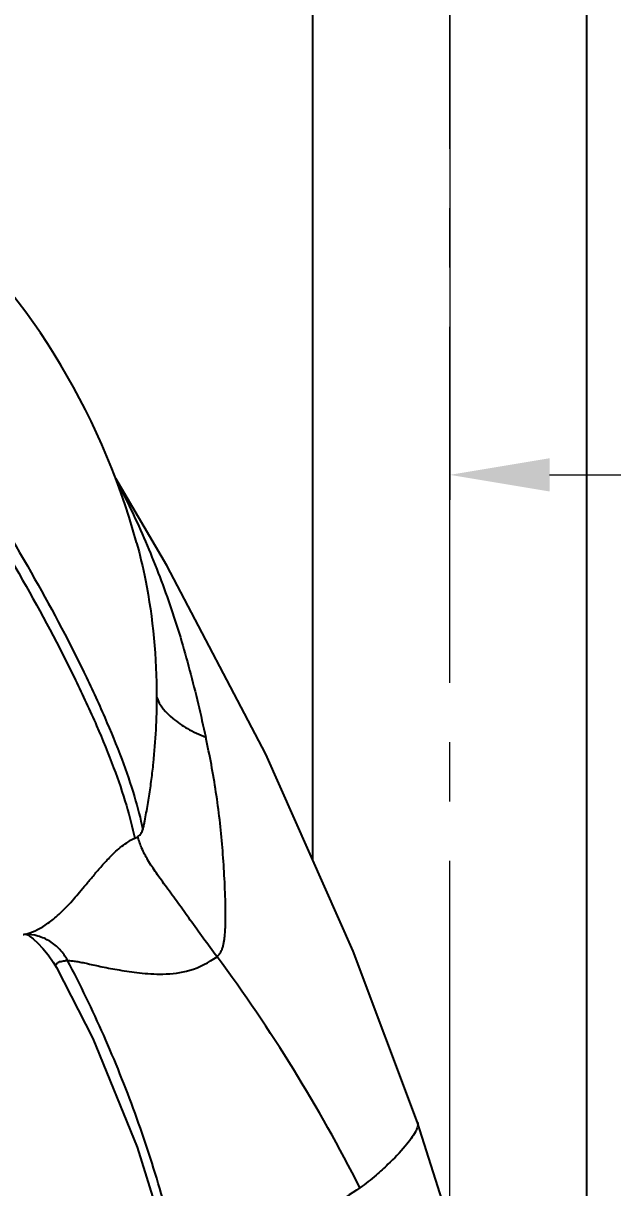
# Model space of a CAD drawing. Extents: x 0 to 3160, y 0 to 2315.
# Drawn here: x 1987.4 to 2034.7, y 1064.6 to 1158.1 of the extents above; entities that cross this region are included whole.
import ezdxf

# ---------------------------------------------------------------- set-up
doc = ezdxf.new("R2010")
doc.units = 0
doc.header["$LTSCALE"] = 3
doc.header["$MEASUREMENT"] = 0
doc.header["$PDMODE"] = 3
doc.header["$PDSIZE"] = -10
doc.linetypes.add('CENTER2', pattern=[28.575, 19.05, -3.175, 3.175, -3.175])
doc.layers.get('0').update_dxf_attribs({"linetype": 'CONTINUOUS'})
doc.layers.get('DEFPOINTS').update_dxf_attribs({"linetype": 'CONTINUOUS'})
doc.layers.add('Cneter', color=1, linetype='CENTER2', lineweight=13)
doc.styles.add('Daelim Dimension', font='')
doc.styles.get('Daelim Dimension').set_extended_font_data('나눔고딕')
doc.dimstyles.new('DEFAULT', dxfattribs={"dimscale": 2, "dimtxt": 2, "dimasz": 2, "dimexe": 0, "dimexo": 2, "dimgap": 1, "dimtad": 1, "dimdec": 1, "dimzin": 9, "dimdsep": 46, "dimtxsty": 'Daelim Dimension', "dimcen": 0.5, "dimclrd": 252, "dimclre": 252, "dimclrt": 3, "dimadec": 1, "dimazin": 0, "dimtfac": 1, "dimtdec": 1, "dimtix": 1, "dimtmove": 0, "dimatfit": 3, "dimfxl": 1, "dimtolj": 1, "dimtzin": 1, "dimlwd": 9, "dimlwe": 9, "dimarcsym": 0})

# ---------------------------------------------------------------- blocks, each defined once
blk = doc.blocks.new('*D8')
at = {"color": 5, "lineweight": 9, "ltscale": 0.5, "transparency": 16777216}
for p, q in [((1965.638, 1392.304), (2311.07, 1392.304)), ((2309.07, 426.811), (2309.07, 1384.304)), ((2143.238, 418.811), (2311.07, 418.811))]:
    blk.add_line(p, q, dxfattribs=at)
at = {"color": 5, "ltscale": 0.5, "transparency": 16777216}
for points in [[(2307.737, 1384.304), (2310.404, 1384.304), (2309.07, 1392.304)], [(2307.737, 426.811), (2310.404, 426.811), (2309.07, 418.811)]]:
    blk.add_solid(points, dxfattribs=at)
at = {"layer": 'DEFPOINTS', "color": 0, "ltscale": 0.5, "transparency": 16777216}
for p in [(1961.638, 1392.304), (2309.07, 1392.304), (2139.238, 418.811)]:
    blk.add_point(p, dxfattribs=at)
at = {"color": 7, "ltscale": 0.5, "transparency": 16777216, "insert": (2293.365, 905.558), "char_height": 20, "attachment_point": 5, "rotation": 90, "style": 'Daelim Dimension'}
blk.add_mtext('\\A1;(920~1380)', dxfattribs=at)
blk = doc.blocks.new('*D9')
at = {"color": 5, "lineweight": 9, "ltscale": 0.5, "transparency": 16777216}
for p, q in [((2021.638, 1184.5), (2021.638, 1119.82)), ((2113.238, 984.157), (2113.238, 1123.82)), ((2029.638, 1121.82), (2105.238, 1121.82))]:
    blk.add_line(p, q, dxfattribs=at)
at = {"color": 5, "ltscale": 0.5, "transparency": 16777216}
for points in [[(2029.638, 1123.153), (2029.638, 1120.486), (2021.638, 1121.82)], [(2105.238, 1123.153), (2105.238, 1120.486), (2113.238, 1121.82)]]:
    blk.add_solid(points, dxfattribs=at)
at = {"layer": 'DEFPOINTS', "color": 0, "ltscale": 0.5, "transparency": 16777216}
for p in [(2021.638, 1188.5), (2113.238, 1121.82), (2113.238, 980.157)]:
    blk.add_point(p, dxfattribs=at)
at = {"color": 7, "ltscale": 0.5, "transparency": 16777216, "insert": (2067.438, 1134.707), "char_height": 20, "attachment_point": 5, "style": 'Daelim Dimension'}
blk.add_mtext('\\A1;95', dxfattribs=at)

msp = doc.modelspace()

# ---------------------------------------------------------------- linework, layer by layer
at = {"color": 7, "linetype": 'Continuous'}
for p, q in [((2010.638, 1090.883), (2010.638, 1181.75)), ((2032.638, 1013.264), (2032.638, 1181.75)), ((1996.49, 1116.399), (1996.497, 1116.374)), ((1987.451, 1084.932), (1987.474, 1084.936)), ((1987.451, 1084.933), (1987.489, 1084.934)), ((1987.489, 1084.934), (1987.546, 1084.934)), ((1987.698, 1084.916), (1987.755, 1084.885)), ((1987.755, 1084.885), (1987.907, 1084.788)), ((2019.049, 1069.829), (2019.049, 1069.829))]:
    msp.add_line(p, q, dxfattribs=at)
for points in [[(2019.049, 1069.829), (2013.871, 1083.593), (2006.861, 1099.397), (1998.929, 1114.549), (1994.824, 1121.518)], [(1987.546, 1084.934), (1987.569, 1084.934), (1987.677, 1084.932)], [(1987.653, 1084.932), (1987.67, 1084.928), (1987.682, 1084.924), (1987.686, 1084.922), (1987.698, 1084.916)], [(1987.677, 1084.932), (1987.776, 1084.926), (1987.86, 1084.919), (1987.902, 1084.915)], [(1987.907, 1084.788), (1988.189, 1084.572), (1988.57, 1084.225), (1988.982, 1083.786), (1989.393, 1083.279), (1989.802, 1082.695), (1990.058, 1082.272)], [(1990.06, 1082.275), (1992.986, 1076.58), (1996.545, 1067.858), (1999.656, 1057.862)], [(2028.631, 1036.324), (2024.471, 1052.735), (2019.049, 1069.829)]]:
    msp.add_lwpolyline(points, dxfattribs=at)
for centre, radius, start, end in [((1941.703, 1101.422), 56.797, 15.28748, 81.38857), ((1986.912, 1087.994), 3.109, 279.04062, 279.98106)]:
    msp.add_arc(centre, radius, start, end, dxfattribs=at)
at = {"color": 9, "linetype": 'Continuous'}
msp.add_arc((1899.852, 1006.546), 128.433, 26.86897, 36.60599, dxfattribs=at)
for points, knots in [([(1982.156, 1121.92), (1983.96, 1119.12), (1987.272, 1113.686), (1990.909, 1106.881), (1993.258, 1101.804), (1994.631, 1098.445), (1995.666, 1095.434), (1996.166, 1093.527), (1996.343, 1092.641)], [0, 0, 0, 0, 0.305827, 0.583992, 0.707858, 0.819326, 0.917048, 1, 1, 1, 1]), ([(1982.882, 1122.456), (1984.673, 1119.675), (1987.963, 1114.277), (1991.577, 1107.518), (1993.913, 1102.474), (1995.28, 1099.134), (1996.313, 1096.14), (1996.813, 1094.242), (1996.99, 1093.36)], [0, 0, 0, 0, 0.305612, 0.583666, 0.707539, 0.819057, 0.916894, 1, 1, 1, 1]), ([(1994.903, 1121.298), (1995.74, 1119.722), (1997.278, 1116.461), (1998.904, 1112.247), (2000.024, 1108.779), (2001.018, 1105.242), (2001.654, 1102.554), (2002.043, 1100.75)], [0, 0, 0, 0, 0.245366, 0.494997, 0.620464, 0.746333, 1, 1, 1, 1]), ([(1996.496, 1116.374), (1996.766, 1115.384), (1997.718, 1111.326), (1998.105, 1107.14), (1998.103, 1104)], [0, 0, 0, 0, 0.246114, 1, 1, 1, 1]), ([(1998.103, 1104), (1998.103, 1103.118), (1998.055, 1101.346), (1997.879, 1099.133), (1997.671, 1097.359), (1997.512, 1096.248), (1997.367, 1095.36), (1997.251, 1094.693), (1997.146, 1094.137), (1997.07, 1093.749), (1997.024, 1093.527), (1997.003, 1093.415), (1996.99, 1093.36)], [0, 0, 0, 0, 0.247014, 0.495962, 0.62122, 0.746989, 0.810062, 0.873259, 0.936569, 0.968265, 0.984128, 1, 1, 1, 1]), ([(1998.103, 1104), (1998.323, 1103.309), (1999.171, 1102.349), (2000.615, 1101.395), (2001.538, 1100.957), (2002.043, 1100.75)], [0, 0, 0, 0, 0.416852, 0.686628, 1, 1, 1, 1]), ([(2002.952, 1083.131), (2003.027, 1083.185), (2003.149, 1083.329), (2003.297, 1083.565), (2003.407, 1083.824), (2003.473, 1084.097), (2003.521, 1084.373), (2003.571, 1084.744), (2003.612, 1085.21), (2003.634, 1085.77), (2003.641, 1086.516), (2003.626, 1087.819), (2003.544, 1089.678), (2003.395, 1091.907), (2003.176, 1094.132), (2002.881, 1096.351), (2002.507, 1098.559), (2002.206, 1100.021), (2002.043, 1100.75)], [0, 0, 0, 0, 0.015467, 0.031077, 0.046694, 0.062363, 0.078054, 0.093741, 0.125083, 0.156396, 0.187684, 0.250123, 0.3748, 0.499657, 0.624636, 0.749675, 0.874778, 1, 1, 1, 1]), ([(1987.474, 1084.936), (1988.073, 1085.046), (1988.986, 1085.492), (1990.089, 1086.363), (1991.012, 1087.262), (1991.788, 1088.157), (1992.461, 1088.959), (1993.019, 1089.636), (1993.636, 1090.36), (1994.206, 1090.991), (1994.73, 1091.507), (1995.182, 1091.917), (1995.717, 1092.311), (1996.119, 1092.549), (1996.343, 1092.641)], [0, 0, 0, 0, 0.153492, 0.247184, 0.354704, 0.477259, 0.545431, 0.618705, 0.69815, 0.785217, 0.832606, 0.883389, 0.938908, 1, 1, 1, 1]), ([(2002.951, 1083.13), (2002.58, 1083.629), (2001.857, 1084.609), (2000.815, 1086.053), (1999.848, 1087.423), (1998.926, 1088.665), (1998.103, 1089.797), (1997.414, 1090.839), (1996.893, 1091.815), (1996.669, 1092.472), (1996.606, 1092.789)], [0, 0, 0, 0, 0.160653, 0.314891, 0.460248, 0.593952, 0.714692, 0.822098, 0.916563, 1, 1, 1, 1]), ([(1990.95, 1082.841), (1990.786, 1083.154), (1990.375, 1083.736), (1989.554, 1084.411), (1988.588, 1084.837), (1987.892, 1084.934), (1987.546, 1084.934)], [0, 0, 0, 0, 0.252866, 0.503568, 0.752348, 1, 1, 1, 1]), ([(1990.058, 1082.272), (1990.04, 1082.304), (1990.014, 1082.373), (1990.026, 1082.529), (1990.208, 1082.705), (1990.468, 1082.781), (1990.692, 1082.812), (1990.837, 1082.829), (1990.912, 1082.841), (1990.95, 1082.841)], [0, 0, 0, 0, 0.088987, 0.171462, 0.364518, 0.645686, 0.818596, 0.908538, 1, 1, 1, 1]), ([(1990.95, 1082.842), (1991.007, 1082.841), (1991.122, 1082.825), (1991.297, 1082.81), (1991.478, 1082.789), (1991.741, 1082.752), (1992.104, 1082.681), (1992.785, 1082.53), (1993.786, 1082.309), (1995.17, 1082.052), (1996.475, 1081.855), (1997.648, 1081.754), (1999.006, 1081.716), (2000.884, 1081.945), (2002.288, 1082.662), (2002.95, 1083.131)], [0, 0, 0, 0, 0.013904, 0.028013, 0.042608, 0.058079, 0.092567, 0.132216, 0.227252, 0.341257, 0.473563, 0.547313, 0.626584, 0.80304, 1, 1, 1, 1]), ([(2000.288, 1057.55), (2000.004, 1058.651), (1999.416, 1060.847), (1998.49, 1064.126), (1997.493, 1067.377), (1996.391, 1070.584), (1995.181, 1073.738), (1993.441, 1077.858), (1991.985, 1080.873), (1990.95, 1082.842)], [0, 0, 0, 0, 0.126215, 0.252326, 0.378187, 0.503674, 0.628675, 0.753091, 1, 1, 1, 1]), ([(2019.049, 1069.829), (2019.085, 1069.726), (2019.055, 1069.444), (2018.855, 1069.016), (2018.514, 1068.491), (2017.807, 1067.601), (2016.859, 1066.623), (2015.637, 1065.515), (2014.871, 1064.903), (2014.42, 1064.591)], [0, 0, 0, 0, 0.045781, 0.111547, 0.198972, 0.307443, 0.589001, 0.769578, 1, 1, 1, 1]), ([(2014.419, 1064.591), (2013.665, 1064.071), (2012.145, 1063.073), (2009.874, 1061.696), (2007.702, 1060.483), (2005.717, 1059.468), (2003.966, 1058.659), (2002.48, 1058.065), (2001.413, 1057.723), (2000.713, 1057.579), (2000.419, 1057.55), (2000.288, 1057.55)], [0, 0, 0, 0, 0.172977, 0.343241, 0.501354, 0.642379, 0.764165, 0.865337, 0.94444, 0.975236, 1, 1, 1, 1])]:
    msp.add_open_spline(points, degree=3, knots=knots, dxfattribs=at)
at = {"color": 7, "linetype": 'Continuous'}
msp.add_open_spline([(1996.606, 1092.789), (1996.703, 1092.856), (1996.873, 1093.025), (1996.966, 1093.247), (1996.99, 1093.36)], degree=3, knots=[0, 0, 0, 0, 0.504547, 1, 1, 1, 1], dxfattribs=at)
at = {"color": 9, "linetype": 'Continuous'}
msp.add_open_spline([(1996.343, 1092.641), (1996.438, 1092.674), (1996.527, 1092.727), (1996.606, 1092.789)], degree=3, dxfattribs=at)
at = {"layer": 'Cneter', "lineweight": 5, "ltscale": 0.5}
msp.add_line((2021.638, 462.181), (2021.638, 1322.804), dxfattribs=at)

# ---------------------------------------------------------------- dimensions: what is measured, and where the dimension line sits
at = {"color": 5, "ltscale": 0.5}
dim = msp.add_linear_dim(base=(2309.07, 1392.304), p1=(2139.238, 418.811), p2=(1961.638, 1392.304), angle=90, text='(920~1380)', dimstyle='DEFAULT', override={"dimtxt": 10, "dimasz": 4, "dimexe": 1, "dimdec": 0, "dimclrd": 5, "dimclre": 5, "dimclrt": 7}, dxfattribs=at)
dim.commit()
dim.dimension.update_dxf_attribs({"geometry": '*D8', "text_midpoint": (2309.07, 905.558), "dimtype": 160})
dim = msp.add_linear_dim(base=(2113.238, 1121.82), p1=(2021.638, 1188.5), p2=(2113.238, 980.157), text='95', dimstyle='DEFAULT', override={"dimtxt": 10, "dimasz": 4, "dimexe": 1, "dimdec": 0, "dimclrd": 5, "dimclre": 5, "dimclrt": 7}, dxfattribs=at)
dim.commit()
dim.dimension.update_dxf_attribs({"geometry": '*D9', "text_midpoint": (2067.438, 1121.82), "dimtype": 160})

doc.saveas('drawing.dxf')
